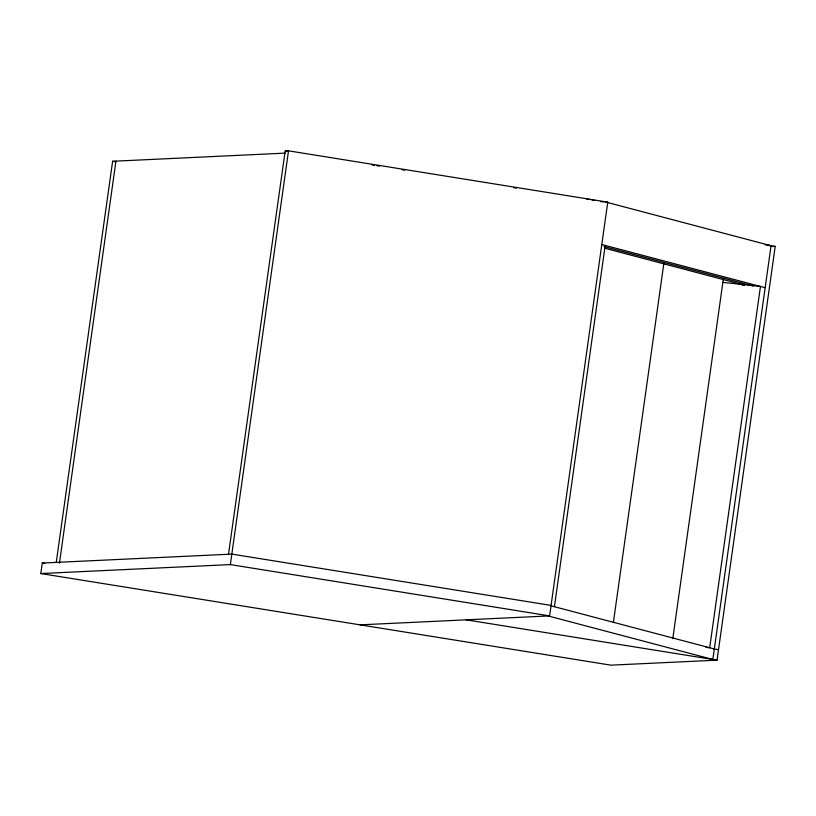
<?xml version="1.0" encoding="UTF-8"?>
<svg xmlns="http://www.w3.org/2000/svg" width="816" height="816" viewBox="0 0 816 816"><rect width="100%" height="100%" fill="white"/><g stroke="black" fill="none" stroke-linecap="round" stroke-linejoin="round"><path stroke-width="1.22" d="M765.224 244.79L775.2 246.391L717.05 660.154L610.898 665.162L40.8 573.546L42.279 563.05L231.826 554.105L551.086 605.411M56.304 562.02L112.618 161.272L285.263 153.122M59.446 563.122L115.943 161.119M228.511 554.258L285.182 150.991L288.507 150.838L607.757 202.144L549.607 615.896L360.06 624.852M40.8 573.546L230.357 564.59L288.507 150.838M554.421 606.716L605.197 245.432M613.377 622.506L663.857 263.344M672.792 638.622L723.364 278.766M606.39 202.205L771.069 245.728L712.837 659.461L548.24 615.968M605.543 202.246L607.757 202.144M772.67 246.514L775.2 246.391M586.765 199.216L589.121 199.471M600.515 201.572L604.034 201.95M768.713 245.473L771.069 245.728M722.854 282.367L760.461 286.457L709.685 647.751L705.922 647.333M285.182 150.991L287.701 151.399M371.912 164.934L374.432 165.342M376.941 165.74L379.45 166.148M402.084 169.779L404.593 170.187M513.947 187.762L516.457 188.159M112.618 161.272L115.138 161.68M230.357 564.59L549.607 615.896M713.51 648.853L718.529 649.658M466.211 619.834L717.05 660.154M42.279 563.05L44.788 563.458M591.467 199.726L593.926 200.379M601.667 244.494L765.163 287.701M604.003 246.575L753.311 286.028M604.432 248.146L744.508 285.172M740.051 284.243L743.58 285.172M550.892 605.778L714.398 648.995"/></g></svg>
